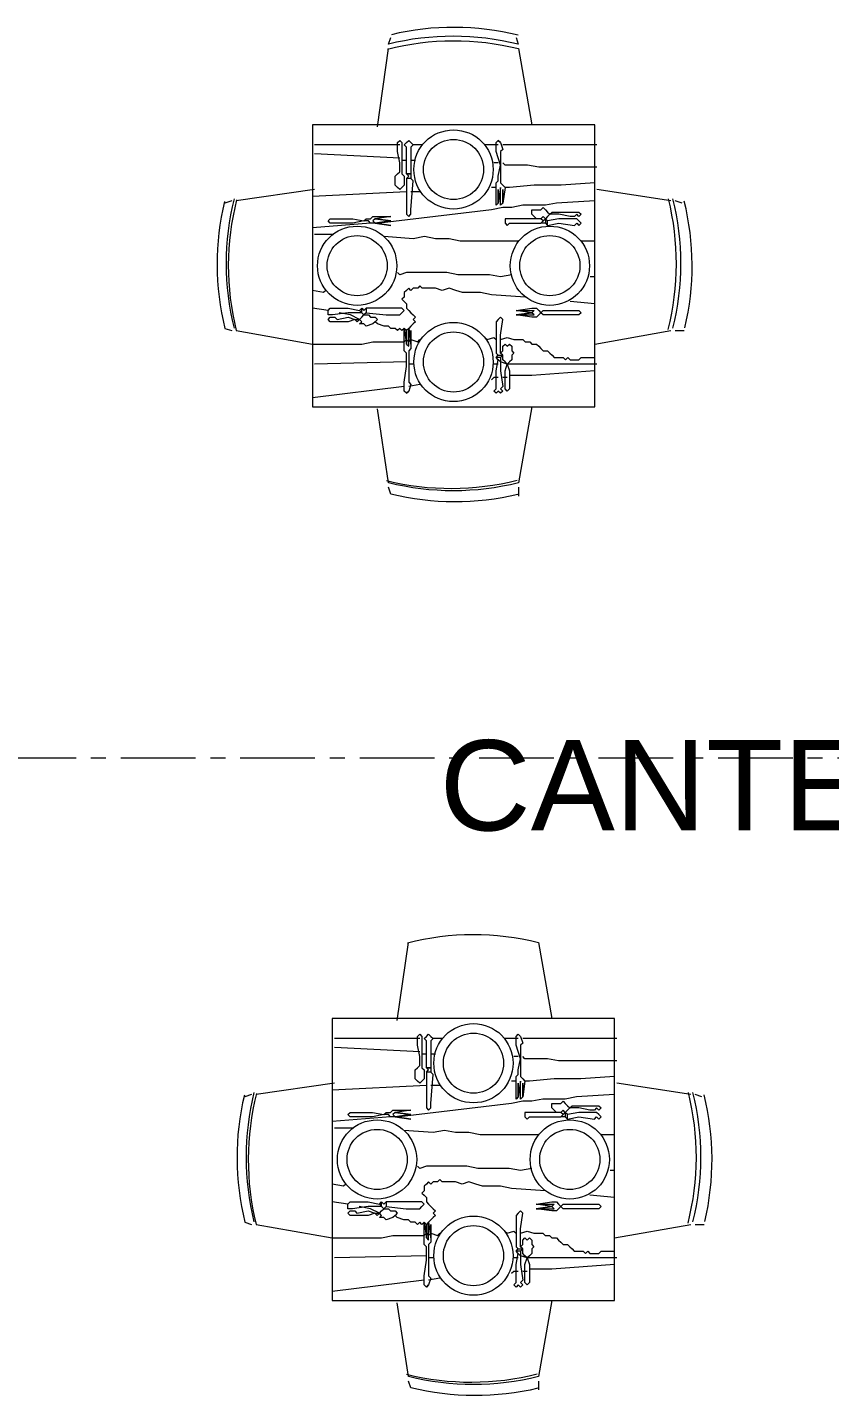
# Model space of a CAD drawing. Header units: millimetres. Extents: x 26027 to 581921, y 7230 to 233891.
# Drawn here: x 467441 to 469147, y 214088 to 217001 of the extents above; entities that cross this region are included whole.
import ezdxf

# ---------------------------------------------------------------- set-up
doc = ezdxf.new("R2010")
doc.units = ezdxf.units.MM
doc.header["$LTSCALE"] = 5
doc.linetypes.add('CENTER', pattern=[50.8, 31.75, -6.35, 6.35, -6.35])
for name, color, linetype in [('axes', 9, 'Continuous'), ('PDF2_Geometry', 7, 'Continuous'), ('PDF_Text', 7, 'Continuous')]:
    doc.layers.add(name, color=color, linetype=linetype)
doc.styles.add('PDF Arial', font='arial.ttf')

msp = doc.modelspace()

# ---------------------------------------------------------------- linework, layer by layer
at = {"layer": 'axes', "linetype": 'CENTER', "lineweight": 0}
msp.add_line((484308.8, 215445.3, 0), (460683, 215445.3, 0), dxfattribs=at)
at = {"layer": 'PDF2_Geometry', "lineweight": 5, "elevation": -2.4}
for points in [[(468480.9, 216979.2), (468485.1, 216964.7, 0.122576), (468209.3, 216964.9), (468214.1, 216979.2)], [(468207.1, 216954.5, -0.124036), (468485.7, 216955.4), (468514.3, 216793.4)], [(467886.3, 216633.6, 0.124036), (467885.4, 216355.1), (468047.3, 216326.5), (468066.4, 216326.5), (468095, 216326.5), (468123.6, 216326.5), (468152.2, 216326.5), (468176, 216331.2), (468204.6, 216331.2), (468223.6, 216331.2), (468242.7, 216331.2), (468247.5, 216336), (468252.2, 216331.2), (468257, 216336), (468271.3, 216331.2), (468276, 216336)], [(467860.4, 216630.2, 0.120122), (467861.5, 216359.8), (467875.8, 216355.1)], [(468514.3, 216193.1), (468485.7, 216031.1, -0.122576), (468209.3, 216031.1), (468185.5, 216188.3)], [(468484.5, 216006.2, -0.120122), (468214.1, 216007.3), (468209.3, 216021.6)], [(468249.5, 215052.1, -0.124036), (468528.1, 215053), (468556.7, 214891)], [(467902.8, 214727.9, 0.120122), (467903.9, 214457.5), (467918.2, 214452.7)], [(467928.7, 214731.3, 0.124036), (467927.8, 214452.7), (468089.7, 214424.1), (468108.8, 214424.1), (468137.4, 214424.1), (468166, 214424.1), (468194.6, 214424.1), (468218.4, 214428.9), (468247, 214428.9), (468266, 214428.9), (468285.1, 214428.9), (468289.9, 214433.7), (468294.6, 214428.9), (468299.4, 214433.7), (468313.7, 214428.9), (468318.4, 214433.7)], [(468556.7, 214290.7), (468528.1, 214128.7, -0.122576), (468251.7, 214128.7), (468227.9, 214286)], [(468526.9, 214103.8, -0.120122), (468256.5, 214104.9), (468251.7, 214119.2)]]:
    msp.add_lwpolyline(points, format="xyb", dxfattribs=at)
for points in [[(468185.5, 216788.6), (468209.3, 216955.4)], [(468233.2, 216750.5), (468052.1, 216750.5)], [(468233.2, 216760), (468233.2, 216760)], [(468233.2, 216760), (468233.2, 216760)], [(468237.9, 216755.3), (468237.9, 216755.3)], [(468247.5, 216679), (468247.5, 216640.9), (468247.5, 216602.8), (468252.2, 216598), (468257, 216602.8), (468257, 216612.3), (468261.7, 216674.3), (468257, 216679), (468247.5, 216679), (468252.2, 216683.8), (468247.5, 216688.6), (468247.5, 216717.2), (468247.5, 216745.7), (468242.7, 216750.5), (468247.5, 216755.3), (468252.2, 216760), (468257, 216755.3), (468261.7, 216750.5), (468257, 216745.7), (468257, 216717.2), (468257, 216688.6), (468257, 216679)], [(468242.7, 216750.5), (468242.7, 216750.5)], [(468247.5, 216755.3), (468247.5, 216755.3)], [(468257, 216755.3), (468257, 216755.3)], [(468257, 216755.3), (468257, 216755.3)], [(468280.8, 216750.5), (468261.7, 216750.5)], [(468442.8, 216750.5), (468414.2, 216750.5)], [(468442.8, 216760), (468442.8, 216760)], [(468447.6, 216755.3), (468442.8, 216760)], [(468447.6, 216755.3), (468447.6, 216755.3)], [(468447.6, 216755.3), (468447.6, 216755.3)], [(468652.4, 216750.5), (468452.3, 216750.5)], [(468233.2, 216721.9), (468052.1, 216731.4)], [(468233.2, 216693.3), (468233.2, 216693.3)], [(468233.2, 216693.3), (468233.2, 216693.3)], [(468247.5, 216717.2), (468237.9, 216717.2)], [(468237.9, 216698.1), (468237.9, 216698.1)], [(468266.5, 216717.2), (468257, 216717.2)], [(468442.8, 216712.4), (468433.3, 216712.4)], [(468652.4, 216702.9), (468528.6, 216702.9), (468504.7, 216707.6), (468476.1, 216707.6), (468457.1, 216707.6), (468452.3, 216712.4)], [(468228.4, 216688.6), (468228.4, 216688.6)], [(468237.9, 216688.6), (468237.9, 216688.6)], [(468237.9, 216688.6), (468237.9, 216688.6)], [(468242.7, 216683.8), (468242.7, 216683.8)], [(468257, 216688.6), (468247.5, 216688.6), (468257, 216688.6)], [(468247.5, 216688.6), (468247.5, 216688.6)], [(468247.5, 216679), (468247.5, 216679)], [(468257, 216688.6), (468257, 216688.6)], [(468257, 216679), (468257, 216679)], [(468438, 216669.5), (468438, 216669.5)], [(468442.8, 216674.3), (468442.8, 216674.3)], [(468447.6, 216679), (468447.6, 216679)], [(468452.3, 216664.7), (468452.3, 216664.7)], [(468647.7, 216669.5), (468576.2, 216664.7), (468519, 216664.7), (468466.6, 216660), (468457.1, 216660)], [(468052.1, 216655.2), (467885.4, 216631.4)], [(468247.5, 216650.5), (468047.3, 216640.9)], [(468228.4, 216660), (468228.4, 216660)], [(468237.9, 216660), (468237.9, 216660)], [(468276, 216650.5), (468257, 216650.5)], [(468438, 216660), (468428.5, 216660)], [(468442.8, 216655.2), (468442.8, 216655.2)], [(468447.6, 216660), (468447.6, 216660)], [(468447.6, 216660), (468447.6, 216660)], [(468452.3, 216655.2), (468452.3, 216655.2)], [(468809.6, 216631.4), (468652.4, 216655.2)], [(467875.8, 216631.4), (467861.5, 216626.6)], [(468647.7, 216631.4), (468566.7, 216626.6), (468542.8, 216621.9), (468514.3, 216621.9), (468495.2, 216621.9), (468471.4, 216617.1), (468452.3, 216617.1), (468428.5, 216612.3), (468190.3, 216583.7)], [(468442.8, 216626.6), (468442.8, 216626.6)], [(468452.3, 216626.6), (468452.3, 216626.6)], [(468514.3, 216612.3), (468514.3, 216612.3)], [(468547.6, 216607.6), (468547.6, 216607.6)], [(468547.6, 216607.6), (468547.6, 216607.6)], [(468614.3, 216607.6), (468614.3, 216607.6)], [(468614.3, 216607.6), (468614.3, 216607.6)], [(468833.5, 216626.6), (468819.2, 216631.4)], [(468171.2, 216583.7), (468047.3, 216574.2)], [(468080.7, 216588.5), (468080.7, 216588.5)], [(468080.7, 216588.5), (468080.7, 216588.5)], [(468080.7, 216588.5), (468080.7, 216588.5)], [(468085.5, 216593.3), (468085.5, 216593.3)], [(468166.5, 216588.5), (468166.5, 216588.5)], [(468171.2, 216593.3), (468171.2, 216593.3)], [(468171.2, 216583.7), (468171.2, 216583.7)], [(468180.8, 216593.3), (468180.8, 216593.3)], [(468180.8, 216583.7), (468180.8, 216583.7)], [(468214.1, 216598), (468214.1, 216598)], [(468214.1, 216588.5), (468214.1, 216588.5)], [(468214.1, 216588.5), (468214.1, 216588.5)], [(468214.1, 216579), (468214.1, 216579)], [(468247.5, 216602.8), (468247.5, 216602.8)], [(468257, 216602.8), (468257, 216602.8)], [(468538.1, 216588.5), (468533.3, 216593.3), (468495.2, 216593.3), (468457.1, 216593.3), (468457.1, 216583.7), (468461.8, 216579), (468466.6, 216583.7), (468533.3, 216583.7)], [(468457.1, 216593.3), (468457.1, 216593.3)], [(468457.1, 216583.7), (468457.1, 216583.7)], [(468514.3, 216602.8), (468514.3, 216602.8)], [(468533.3, 216583.7), (468533.3, 216583.7)], [(468542.8, 216583.7), (468547.6, 216579), (468571.4, 216583.7), (468604.8, 216579), (468609.5, 216583.7), (468614.3, 216579), (468619.1, 216583.7), (468614.3, 216588.5), (468609.5, 216593.3), (468571.4, 216593.3), (468547.6, 216588.5), (468542.8, 216593.3)], [(468542.8, 216593.3), (468542.8, 216593.3)], [(468542.8, 216583.7), (468542.8, 216583.7)], [(468547.6, 216598), (468547.6, 216598)], [(468547.6, 216579), (468547.6, 216588.5)], [(468552.4, 216602.8), (468552.4, 216602.8)], [(468609.5, 216593.3), (468609.5, 216593.3)], [(468609.5, 216593.3), (468609.5, 216593.3)], [(468614.3, 216588.5), (468614.3, 216588.5)], [(468614.3, 216579), (468614.3, 216579)], [(468090.2, 216559.9), (468052.1, 216559.9)], [(468485.7, 216545.6), (468457.1, 216545.6), (468419, 216545.6), (468390.4, 216545.6), (468361.8, 216545.6), (468338, 216550.4), (468309.4, 216550.4), (468285.6, 216555.2), (468261.7, 216550.4), (468199.8, 216555.2)], [(468647.7, 216545.6), (468619.1, 216545.6)], [(468471.4, 216474.2), (468447.6, 216469.4), (468423.7, 216474.2), (468404.7, 216474.2), (468376.1, 216474.2), (468357, 216474.2), (468333.2, 216478.9), (468314.2, 216478.9), (468295.1, 216478.9), (468276, 216478.9), (468266.5, 216478.9), (468247.5, 216478.9), (468233.2, 216474.2), (468228.4, 216478.9)], [(468647.7, 216469.4), (468638.1, 216469.4)], [(468075.9, 216440.8), (468071.2, 216436.1), (468047.3, 216440.8)], [(468500, 216426.5), (468428.5, 216431.3), (468404.7, 216436.1), (468385.6, 216436.1), (468366.6, 216436.1), (468352.3, 216440.8), (468338, 216445.6), (468323.7, 216440.8), (468309.4, 216445.6), (468299.9, 216445.6), (468290.3, 216445.6), (468280.8, 216445.6), (468276, 216450.3), (468271.3, 216445.6), (468261.7, 216445.6), (468257, 216440.8), (468252.2, 216445.6), (468247.5, 216440.8), (468242.7, 216436.1), (468242.7, 216426.5), (468237.9, 216421.8), (468242.7, 216417), (468247.5, 216412.2), (468247.5, 216402.7), (468252.2, 216397.9), (468257, 216393.2), (468261.7, 216388.4), (468266.5, 216383.6), (468261.7, 216378.9), (468266.5, 216374.1), (468261.7, 216369.4), (468257, 216364.6), (468252.2, 216359.8), (468247.5, 216355.1), (468242.7, 216359.8), (468237.9, 216355.1), (468233.2, 216359.8), (468228.4, 216355.1), (468223.6, 216359.8), (468214.1, 216359.8), (468209.3, 216364.6), (468199.8, 216364.6), (468185.5, 216369.4), (468180.8, 216374.1)], [(468080.7, 216397.9), (468047.3, 216402.7)], [(468085.5, 216402.7), (468085.5, 216402.7)], [(468085.5, 216402.7), (468085.5, 216402.7)], [(468147.4, 216397.9), (468152.2, 216393.2), (468152.2, 216402.7)], [(468161.7, 216393.2), (468204.6, 216388.4), (468233.2, 216388.4), (468237.9, 216393.2), (468242.7, 216397.9), (468237.9, 216402.7), (468228.4, 216402.7), (468161.7, 216402.7)], [(468161.7, 216402.7), (468161.7, 216402.7)], [(468647.7, 216412.2), (468595.3, 216417)], [(468080.7, 216388.4), (468080.7, 216388.4)], [(468080.7, 216388.4), (468080.7, 216388.4)], [(468080.7, 216378.9), (468080.7, 216378.9)], [(468080.7, 216378.9), (468080.7, 216378.9)], [(468085.5, 216374.1), (468085.5, 216374.1)], [(468090.2, 216388.4), (468090.2, 216388.4)], [(468147.4, 216378.9), (468128.3, 216388.4), (468104.5, 216393.2)], [(468147.4, 216378.9), (468147.4, 216378.9)], [(468147.4, 216378.9), (468147.4, 216378.9)], [(468152.2, 216393.2), (468152.2, 216393.2)], [(468152.2, 216383.6), (468152.2, 216383.6)], [(468161.7, 216393.2), (468161.7, 216393.2)], [(468180.8, 216383.6), (468180.8, 216383.6)], [(468237.9, 216393.2), (468237.9, 216393.2)], [(468452.3, 216302.7), (468447.6, 216307.4), (468452.3, 216312.2), (468452.3, 216321.7), (468457.1, 216326.5), (468461.8, 216321.7), (468466.6, 216326.5), (468471.4, 216321.7), (468471.4, 216312.2), (468476.1, 216307.4), (468471.4, 216302.7), (468471.4, 216293.1), (468466.6, 216288.4), (468461.8, 216283.6), (468466.6, 216269.3), (468466.6, 216240.7), (468466.6, 216231.2), (468461.8, 216226.4), (468457.1, 216231.2), (468457.1, 216240.7), (468457.1, 216269.3), (468461.8, 216283.6), (468457.1, 216288.4), (468452.3, 216293.1), (468452.3, 216302.7), (468447.6, 216307.4), (468447.6, 216345.5), (468452.3, 216378.9), (468447.6, 216383.6), (468442.8, 216378.9), (468438, 216374.1), (468438, 216307.4), (468442.8, 216302.7), (468452.3, 216302.7), (468447.6, 216297.9), (468447.6, 216288.4), (468447.6, 216269.3), (468452.3, 216236), (468447.6, 216231.2), (468452.3, 216226.4), (468447.6, 216221.7), (468442.8, 216226.4), (468438, 216221.7), (468433.3, 216226.4), (468438, 216231.2), (468438, 216269.3), (468442.8, 216293.1), (468438, 216297.9)], [(468442.8, 216378.9), (468442.8, 216378.9)], [(468447.6, 216383.6), (468447.6, 216383.6)], [(468480.9, 216397.9), (468480.9, 216397.9)], [(468480.9, 216397.9), (468480.9, 216397.9)], [(468480.9, 216388.4), (468480.9, 216388.4)], [(468480.9, 216388.4), (468480.9, 216388.4)], [(468514.3, 216393.2), (468514.3, 216393.2)], [(468514.3, 216393.2), (468514.3, 216393.2)], [(468528.6, 216397.9), (468528.6, 216397.9)], [(468528.6, 216388.4), (468528.6, 216388.4)], [(468614.3, 216397.9), (468614.3, 216397.9)], [(468614.3, 216388.4), (468614.3, 216388.4)], [(468619.1, 216393.2), (468619.1, 216393.2)], [(468619.1, 216393.2), (468619.1, 216393.2)], [(468156.9, 216369.4), (468156.9, 216369.4)], [(468176, 216369.4), (468176, 216369.4)], [(468247.5, 216221.7), (468242.7, 216226.4), (468242.7, 216236), (468242.7, 216245.5), (468247.5, 216278.8), (468247.5, 216297.9), (468247.5, 216307.4), (468242.7, 216312.2), (468242.7, 216321.7), (468242.7, 216359.8), (468247.5, 216326.5), (468247.5, 216355.1), (468247.5, 216326.5), (468252.2, 216321.7), (468252.2, 216359.8), (468257, 216326.5), (468257, 216355.1), (468257, 216326.5), (468257, 216316.9), (468252.2, 216312.2), (468252.2, 216302.7), (468252.2, 216274.1), (468252.2, 216245.5), (468257, 216240.7), (468252.2, 216226.4), (468247.5, 216221.7), (468252.2, 216226.4)], [(468242.7, 216359.8), (468242.7, 216359.8)], [(468247.5, 216355.1), (468247.5, 216355.1)], [(468252.2, 216359.8), (468252.2, 216359.8)], [(468257, 216355.1), (468257, 216355.1)], [(468414.2, 216340.8), (468419, 216336), (468433.3, 216340.8), (468438, 216336)], [(468447.6, 216336), (468461.8, 216340.8), (468476.1, 216336), (468485.7, 216336), (468495.2, 216336), (468500, 216331.2), (468509.5, 216331.2), (468514.3, 216326.5), (468523.8, 216326.5), (468528.6, 216321.7), (468533.3, 216316.9), (468538.1, 216312.2), (468547.6, 216312.2), (468552.4, 216307.4), (468557.1, 216302.7), (468561.9, 216297.9), (468571.4, 216297.9), (468581, 216297.9), (468585.7, 216293.1), (468590.5, 216297.9), (468595.3, 216293.1), (468604.8, 216293.1), (468614.3, 216293.1), (468619.1, 216297.9), (468647.7, 216297.9)], [(468647.7, 216326.5), (468809.6, 216355.1)], [(468819.2, 216355.1), (468838.2, 216355.1)], [(468242.7, 216312.2), (468242.7, 216312.2)], [(468247.5, 216326.5), (468247.5, 216326.5)], [(468252.2, 216321.7), (468252.2, 216321.7)], [(468257, 216326.5), (468257, 216326.5)], [(468257, 216316.9), (468257, 216316.9)], [(468247.5, 216288.4), (468052.1, 216283.6)], [(468247.5, 216307.4), (468247.5, 216307.4)], [(468252.2, 216302.7), (468252.2, 216302.7)], [(468261.7, 216283.6), (468252.2, 216283.6)], [(468442.8, 216283.6), (468433.3, 216283.6)], [(468447.6, 216297.9), (468438, 216297.9), (468442.8, 216302.7)], [(468438, 216297.9), (468438, 216297.9)], [(468652.4, 216283.6), (468461.8, 216283.6), (468447.6, 216288.4), (468442.8, 216293.1)], [(468447.6, 216297.9), (468447.6, 216297.9)], [(468452.3, 216293.1), (468452.3, 216293.1)], [(468457.1, 216288.4), (468457.1, 216288.4)], [(468457.1, 216288.4), (468457.1, 216288.4)], [(468466.6, 216288.4), (468466.6, 216288.4)], [(468466.6, 216288.4), (468466.6, 216288.4)], [(468471.4, 216293.1), (468471.4, 216293.1)], [(468442.8, 216255), (468433.3, 216255), (468428.5, 216250.2)], [(468461.8, 216255), (468452.3, 216255)], [(468647.7, 216269.3), (468514.3, 216259.8), (468485.7, 216259.8), (468466.6, 216259.8)], [(468242.7, 216236), (468047.3, 216212.1)], [(468276, 216240.7), (468252.2, 216236)], [(468252.2, 216226.4), (468252.2, 216226.4)], [(468252.2, 216226.4), (468252.2, 216226.4)], [(468438, 216231.2), (468438, 216231.2)], [(468452.3, 216226.4), (468452.3, 216226.4)], [(468461.8, 216226.4), (468461.8, 216226.4)], [(468461.8, 216226.4), (468461.8, 216226.4)], [(468461.8, 216226.4), (468461.8, 216226.4)], [(468461.8, 216226.4), (468461.8, 216226.4)], [(468461.8, 216226.4), (468461.8, 216226.4)], [(468247.5, 216221.7), (468247.5, 216221.7)], [(468485.7, 216021.6), (468485.7, 216002.5)], [(468227.9, 214886.3), (468251.7, 215053)], [(468275.6, 214857.7), (468275.6, 214857.7)], [(468275.6, 214857.7), (468275.6, 214857.7)], [(468289.9, 214776.7), (468289.9, 214738.6), (468289.9, 214700.5), (468294.6, 214695.7), (468299.4, 214700.5), (468299.4, 214710), (468304.1, 214771.9), (468299.4, 214776.7), (468289.9, 214776.7), (468294.6, 214781.5), (468289.9, 214786.2), (468289.9, 214814.8), (468289.9, 214843.4), (468285.1, 214848.2), (468289.9, 214852.9), (468294.6, 214857.7), (468299.4, 214852.9), (468304.1, 214848.2), (468299.4, 214843.4), (468299.4, 214814.8), (468299.4, 214786.2), (468299.4, 214776.7)], [(468485.2, 214857.7), (468485.2, 214857.7)], [(468490, 214852.9), (468485.2, 214857.7)], [(468275.6, 214848.2), (468094.5, 214848.2)], [(468275.6, 214819.6), (468094.5, 214829.1)], [(468280.3, 214852.9), (468280.3, 214852.9)], [(468285.1, 214848.2), (468285.1, 214848.2)], [(468289.9, 214852.9), (468289.9, 214852.9)], [(468299.4, 214852.9), (468299.4, 214852.9)], [(468299.4, 214852.9), (468299.4, 214852.9)], [(468323.2, 214848.2), (468304.1, 214848.2)], [(468485.2, 214848.2), (468456.6, 214848.2)], [(468490, 214852.9), (468490, 214852.9)], [(468490, 214852.9), (468490, 214852.9)], [(468694.8, 214848.2), (468494.7, 214848.2)], [(468289.9, 214814.8), (468280.3, 214814.8)], [(468308.9, 214814.8), (468299.4, 214814.8)], [(468485.2, 214810), (468475.7, 214810)], [(468694.8, 214800.5), (468570.9, 214800.5), (468547.1, 214805.3), (468518.5, 214805.3), (468499.5, 214805.3), (468494.7, 214810)], [(468270.8, 214786.2), (468270.8, 214786.2)], [(468275.6, 214791), (468275.6, 214791)], [(468275.6, 214791), (468275.6, 214791)], [(468280.3, 214795.7), (468280.3, 214795.7)], [(468280.3, 214786.2), (468280.3, 214786.2)], [(468280.3, 214786.2), (468280.3, 214786.2)], [(468285.1, 214781.5), (468285.1, 214781.5)], [(468299.4, 214786.2), (468289.9, 214786.2), (468299.4, 214786.2)], [(468289.9, 214786.2), (468289.9, 214786.2)], [(468289.9, 214776.7), (468289.9, 214776.7)], [(468299.4, 214786.2), (468299.4, 214786.2)], [(468299.4, 214776.7), (468299.4, 214776.7)], [(468485.2, 214771.9), (468485.2, 214771.9)], [(468490, 214776.7), (468490, 214776.7)], [(468094.5, 214752.9), (467927.8, 214729)], [(468289.9, 214748.1), (468089.7, 214738.6)], [(468270.8, 214757.6), (468270.8, 214757.6)], [(468280.3, 214757.6), (468280.3, 214757.6)], [(468318.4, 214748.1), (468299.4, 214748.1)], [(468480.4, 214757.6), (468470.9, 214757.6)], [(468480.4, 214767.2), (468480.4, 214767.2)], [(468485.2, 214752.9), (468485.2, 214752.9)], [(468490, 214757.6), (468490, 214757.6)], [(468490, 214757.6), (468490, 214757.6)], [(468494.7, 214762.4), (468494.7, 214762.4)], [(468494.7, 214752.9), (468494.7, 214752.9)], [(468690.1, 214767.2), (468618.6, 214762.4), (468561.4, 214762.4), (468509, 214757.6), (468499.5, 214757.6)], [(468852, 214729), (468694.8, 214752.9)], [(467918.2, 214729), (467903.9, 214724.3)], [(468690.1, 214729), (468609.1, 214724.3), (468585.2, 214719.5), (468556.7, 214719.5), (468537.6, 214719.5), (468513.8, 214714.8), (468494.7, 214714.8), (468470.9, 214710), (468232.7, 214681.4)], [(468485.2, 214724.3), (468485.2, 214724.3)], [(468494.7, 214724.3), (468494.7, 214724.3)], [(468556.7, 214710), (468556.7, 214710)], [(468875.9, 214724.3), (468861.6, 214729)], [(468213.6, 214681.4), (468089.7, 214671.9)], [(468123.1, 214686.2), (468123.1, 214686.2)], [(468123.1, 214686.2), (468123.1, 214686.2)], [(468123.1, 214686.2), (468123.1, 214686.2)], [(468127.9, 214690.9), (468127.9, 214690.9)], [(468208.9, 214686.2), (468208.9, 214686.2)], [(468213.6, 214690.9), (468213.6, 214690.9)], [(468213.6, 214681.4), (468213.6, 214681.4)], [(468223.1, 214690.9), (468223.1, 214690.9)], [(468223.1, 214681.4), (468223.1, 214681.4)], [(468256.5, 214695.7), (468256.5, 214695.7)], [(468256.5, 214686.2), (468256.5, 214686.2)], [(468256.5, 214686.2), (468256.5, 214686.2)], [(468289.9, 214700.5), (468289.9, 214700.5)], [(468299.4, 214700.5), (468299.4, 214700.5)], [(468580.5, 214686.2), (468575.7, 214690.9), (468537.6, 214690.9), (468499.5, 214690.9), (468499.5, 214681.4), (468504.2, 214676.6), (468509, 214681.4), (468575.7, 214681.4)], [(468499.5, 214690.9), (468499.5, 214690.9)], [(468499.5, 214681.4), (468499.5, 214681.4)], [(468556.7, 214700.5), (468556.7, 214700.5)], [(468575.7, 214681.4), (468575.7, 214681.4)], [(468585.2, 214681.4), (468590, 214676.6), (468613.8, 214681.4), (468647.2, 214676.6), (468651.9, 214681.4), (468656.7, 214676.6), (468661.5, 214681.4), (468656.7, 214686.2), (468651.9, 214690.9), (468613.8, 214690.9), (468590, 214686.2), (468585.2, 214690.9)], [(468585.2, 214690.9), (468585.2, 214690.9)], [(468585.2, 214681.4), (468585.2, 214681.4)], [(468590, 214705.2), (468590, 214705.2)], [(468590, 214705.2), (468590, 214705.2)], [(468590, 214695.7), (468590, 214695.7)], [(468590, 214676.6), (468590, 214686.2)], [(468594.8, 214700.5), (468594.8, 214700.5)], [(468651.9, 214690.9), (468651.9, 214690.9)], [(468651.9, 214690.9), (468651.9, 214690.9)], [(468656.7, 214705.2), (468656.7, 214705.2)], [(468656.7, 214705.2), (468656.7, 214705.2)], [(468656.7, 214686.2), (468656.7, 214686.2)], [(468132.6, 214657.6), (468094.5, 214657.6)], [(468528.1, 214643.3), (468499.5, 214643.3), (468461.4, 214643.3), (468432.8, 214643.3), (468404.2, 214643.3), (468380.4, 214648.1), (468351.8, 214648.1), (468328, 214652.8), (468304.1, 214648.1), (468242.2, 214652.8)], [(468256.5, 214676.6), (468256.5, 214676.6)], [(468656.7, 214676.6), (468656.7, 214676.6)], [(468690.1, 214643.3), (468661.5, 214643.3)], [(468513.8, 214571.8), (468490, 214567.1), (468466.1, 214571.8), (468447.1, 214571.8), (468418.5, 214571.8), (468399.4, 214571.8), (468375.6, 214576.6), (468356.6, 214576.6), (468337.5, 214576.6), (468318.4, 214576.6), (468308.9, 214576.6), (468289.9, 214576.6), (468275.6, 214571.8), (468270.8, 214576.6)], [(468690.1, 214567.1), (468680.5, 214567.1)], [(468118.3, 214538.5), (468113.6, 214533.7), (468089.7, 214538.5)], [(468542.4, 214524.2), (468470.9, 214528.9), (468447.1, 214533.7), (468428, 214533.7), (468409, 214533.7), (468394.7, 214538.5), (468380.4, 214543.2), (468366.1, 214538.5), (468351.8, 214543.2), (468342.3, 214543.2), (468332.7, 214543.2), (468323.2, 214543.2), (468318.4, 214548), (468313.7, 214543.2), (468304.1, 214543.2), (468299.4, 214538.5), (468294.6, 214543.2), (468289.9, 214538.5), (468285.1, 214533.7), (468285.1, 214524.2), (468280.3, 214519.4), (468285.1, 214514.7), (468289.9, 214509.9), (468289.9, 214500.4), (468294.6, 214495.6), (468299.4, 214490.8), (468304.1, 214486.1), (468308.9, 214481.3), (468304.1, 214476.5), (468308.9, 214471.8), (468304.1, 214467), (468299.4, 214462.2), (468294.6, 214457.5), (468289.9, 214452.7), (468285.1, 214457.5), (468280.3, 214452.7), (468275.6, 214457.5), (468270.8, 214452.7), (468266, 214457.5), (468256.5, 214457.5), (468251.7, 214462.2), (468242.2, 214462.2), (468227.9, 214467), (468223.1, 214471.8)], [(468690.1, 214509.9), (468637.6, 214514.7)], [(468123.1, 214495.6), (468089.7, 214500.4)], [(468123.1, 214486.1), (468123.1, 214486.1)], [(468123.1, 214486.1), (468123.1, 214486.1)], [(468127.9, 214500.4), (468127.9, 214500.4)], [(468127.9, 214500.4), (468127.9, 214500.4)], [(468132.6, 214486.1), (468132.6, 214486.1)], [(468189.8, 214476.5), (468170.7, 214486.1), (468146.9, 214490.8)], [(468189.8, 214495.6), (468194.6, 214490.8), (468194.6, 214500.4)], [(468194.6, 214490.8), (468194.6, 214490.8)], [(468194.6, 214481.3), (468194.6, 214481.3)], [(468204.1, 214490.8), (468247, 214486.1), (468275.6, 214486.1), (468280.3, 214490.8), (468285.1, 214495.6), (468280.3, 214500.4), (468270.8, 214500.4), (468204.1, 214500.4)], [(468204.1, 214500.4), (468204.1, 214500.4)], [(468204.1, 214490.8), (468204.1, 214490.8)], [(468223.1, 214481.3), (468223.1, 214481.3)], [(468280.3, 214490.8), (468280.3, 214490.8)], [(468494.7, 214400.3), (468490, 214405.1), (468494.7, 214409.8), (468494.7, 214419.4), (468499.5, 214424.1), (468504.2, 214419.4), (468509, 214424.1), (468513.8, 214419.4), (468513.8, 214409.8), (468518.5, 214405.1), (468513.8, 214400.3), (468513.8, 214390.8), (468509, 214386), (468504.2, 214381.2), (468509, 214367), (468509, 214338.4), (468509, 214328.8), (468504.2, 214324.1), (468499.5, 214328.8), (468499.5, 214338.4), (468499.5, 214367), (468504.2, 214381.2), (468499.5, 214386), (468494.7, 214390.8), (468494.7, 214400.3), (468490, 214405.1), (468490, 214443.2), (468494.7, 214476.5), (468490, 214481.3), (468485.2, 214476.5), (468480.4, 214471.8), (468480.4, 214405.1), (468485.2, 214400.3), (468494.7, 214400.3), (468490, 214395.5), (468490, 214386), (468490, 214367), (468494.7, 214333.6), (468490, 214328.8), (468494.7, 214324.1), (468490, 214319.3), (468485.2, 214324.1), (468480.4, 214319.3), (468475.7, 214324.1), (468480.4, 214328.8), (468480.4, 214367), (468485.2, 214390.8), (468480.4, 214395.5)], [(468490, 214481.3), (468490, 214481.3)], [(468523.3, 214495.6), (468523.3, 214495.6)], [(468523.3, 214495.6), (468523.3, 214495.6)], [(468523.3, 214486.1), (468523.3, 214486.1)], [(468523.3, 214486.1), (468523.3, 214486.1)], [(468556.7, 214490.8), (468556.7, 214490.8)], [(468556.7, 214490.8), (468556.7, 214490.8)], [(468570.9, 214495.6), (468570.9, 214495.6)], [(468570.9, 214486.1), (468570.9, 214486.1)], [(468656.7, 214495.6), (468656.7, 214495.6)], [(468656.7, 214486.1), (468656.7, 214486.1)], [(468661.5, 214490.8), (468661.5, 214490.8)], [(468661.5, 214490.8), (468661.5, 214490.8)], [(468123.1, 214476.5), (468123.1, 214476.5)], [(468123.1, 214476.5), (468123.1, 214476.5)], [(468127.9, 214471.8), (468127.9, 214471.8)], [(468189.8, 214476.5), (468189.8, 214476.5)], [(468189.8, 214476.5), (468189.8, 214476.5)], [(468199.3, 214467), (468199.3, 214467)], [(468218.4, 214467), (468218.4, 214467)], [(468289.9, 214319.3), (468285.1, 214324.1), (468285.1, 214333.6), (468285.1, 214343.1), (468289.9, 214376.5), (468289.9, 214395.5), (468289.9, 214405.1), (468285.1, 214409.8), (468285.1, 214419.4), (468285.1, 214457.5), (468289.9, 214424.1), (468289.9, 214452.7), (468289.9, 214424.1), (468294.6, 214419.4), (468294.6, 214457.5), (468299.4, 214424.1), (468299.4, 214452.7), (468299.4, 214424.1), (468299.4, 214414.6), (468294.6, 214409.8), (468294.6, 214400.3), (468294.6, 214371.7), (468294.6, 214343.1), (468299.4, 214338.4), (468294.6, 214324.1), (468289.9, 214319.3), (468294.6, 214324.1)], [(468285.1, 214457.5), (468285.1, 214457.5)], [(468289.9, 214452.7), (468289.9, 214452.7)], [(468294.6, 214457.5), (468294.6, 214457.5)], [(468299.4, 214452.7), (468299.4, 214452.7)], [(468485.2, 214476.5), (468485.2, 214476.5)], [(468690.1, 214424.1), (468852, 214452.7)], [(468861.6, 214452.7), (468880.6, 214452.7)], [(468289.9, 214424.1), (468289.9, 214424.1)], [(468294.6, 214419.4), (468294.6, 214419.4)], [(468299.4, 214424.1), (468299.4, 214424.1)], [(468456.6, 214438.4), (468461.4, 214433.7), (468475.7, 214438.4), (468480.4, 214433.7)], [(468490, 214433.7), (468504.2, 214438.4), (468518.5, 214433.7), (468528.1, 214433.7), (468537.6, 214433.7), (468542.4, 214428.9), (468551.9, 214428.9), (468556.7, 214424.1), (468566.2, 214424.1), (468570.9, 214419.4), (468575.7, 214414.6), (468580.5, 214409.8), (468590, 214409.8), (468594.8, 214405.1), (468599.5, 214400.3), (468604.3, 214395.5), (468613.8, 214395.5), (468623.4, 214395.5), (468628.1, 214390.8), (468632.9, 214395.5), (468637.6, 214390.8), (468647.2, 214390.8), (468656.7, 214390.8), (468661.5, 214395.5), (468690.1, 214395.5)], [(468285.1, 214409.8), (468285.1, 214409.8)], [(468289.9, 214405.1), (468289.9, 214405.1)], [(468294.6, 214400.3), (468294.6, 214400.3)], [(468299.4, 214414.6), (468299.4, 214414.6)], [(468490, 214395.5), (468480.4, 214395.5), (468485.2, 214400.3)], [(468480.4, 214395.5), (468480.4, 214395.5)], [(468694.8, 214381.2), (468504.2, 214381.2), (468490, 214386), (468485.2, 214390.8)], [(468490, 214395.5), (468490, 214395.5)], [(468494.7, 214390.8), (468494.7, 214390.8)], [(468513.8, 214390.8), (468513.8, 214390.8)], [(468289.9, 214386), (468094.5, 214381.2)], [(468304.1, 214381.2), (468294.6, 214381.2)], [(468485.2, 214381.2), (468475.7, 214381.2)], [(468499.5, 214386), (468499.5, 214386)], [(468499.5, 214386), (468499.5, 214386)], [(468509, 214386), (468509, 214386)], [(468509, 214386), (468509, 214386)], [(468690.1, 214367), (468556.7, 214357.4), (468528.1, 214357.4), (468509, 214357.4)], [(468285.1, 214333.6), (468089.7, 214309.8)], [(468318.4, 214338.4), (468294.6, 214333.6)], [(468485.2, 214352.7), (468475.7, 214352.7), (468470.9, 214347.9)], [(468504.2, 214352.7), (468494.7, 214352.7)], [(468289.9, 214319.3), (468289.9, 214319.3)], [(468294.6, 214324.1), (468294.6, 214324.1)], [(468294.6, 214324.1), (468294.6, 214324.1)], [(468480.4, 214328.8), (468480.4, 214328.8)], [(468494.7, 214324.1), (468494.7, 214324.1)], [(468504.2, 214324.1), (468504.2, 214324.1)], [(468504.2, 214324.1), (468504.2, 214324.1)], [(468504.2, 214324.1), (468504.2, 214324.1)], [(468504.2, 214324.1), (468504.2, 214324.1)], [(468504.2, 214324.1), (468504.2, 214324.1)], [(468528.1, 214119.2), (468528.1, 214100.2)]]:
    msp.add_lwpolyline(points, dxfattribs=at)
for points in [[(468047.3, 216793.4), (468047.3, 216193.1), (468647.7, 216193.1), (468647.7, 216793.4)], [(468223.6, 216683.8), (468228.4, 216688.6), (468233.2, 216693.3), (468233.2, 216702.9), (468233.2, 216712.4), (468228.4, 216736.2), (468228.4, 216745.7), (468228.4, 216755.3), (468233.2, 216760), (468237.9, 216755.3), (468237.9, 216745.7), (468237.9, 216736.2), (468237.9, 216717.2), (468237.9, 216698.1), (468237.9, 216688.6), (468242.7, 216683.8), (468242.7, 216674.3), (468242.7, 216664.7), (468237.9, 216660), (468233.2, 216655.2), (468228.4, 216660), (468223.6, 216664.7), (468223.6, 216674.3)], [(468442.8, 216655.2), (468442.8, 216626.6), (468438, 216621.9), (468438, 216660), (468438, 216669.5), (468442.8, 216674.3), (468442.8, 216683.8), (468447.6, 216707.6), (468438, 216736.2), (468438, 216745.7), (468438, 216755.3), (468442.8, 216760), (468447.6, 216755.3), (468452.3, 216741), (468447.6, 216736.2), (468447.6, 216707.6), (468447.6, 216679), (468447.6, 216669.5), (468452.3, 216664.7), (468457.1, 216660), (468452.3, 216626.6), (468452.3, 216655.2), (468452.3, 216626.6), (468447.6, 216621.9), (468447.6, 216660), (468442.8, 216626.6)], [(468538.1, 216617.1), (468542.8, 216612.3), (468547.6, 216607.6), (468552.4, 216602.8), (468557.1, 216607.6), (468576.2, 216607.6), (468595.3, 216607.6), (468604.8, 216607.6), (468614.3, 216607.6), (468619.1, 216602.8), (468614.3, 216598), (468609.5, 216602.8), (468604.8, 216598), (468595.3, 216598), (468571.4, 216602.8), (468561.9, 216602.8), (468552.4, 216602.8), (468547.6, 216598), (468542.8, 216593.3), (468538.1, 216598), (468533.3, 216593.3), (468523.8, 216593.3), (468519, 216598), (468514.3, 216602.8), (468514.3, 216612.3), (468523.8, 216612.3), (468533.3, 216612.3)], [(468080.7, 216588.5), (468085.5, 216593.3), (468095, 216593.3), (468104.5, 216593.3), (468133.1, 216593.3), (468156.9, 216588.5), (468133.1, 216583.7), (468104.5, 216583.7), (468095, 216583.7), (468085.5, 216583.7)], [(468171.2, 216583.7), (468166.5, 216588.5), (468156.9, 216588.5), (468161.7, 216593.3), (468171.2, 216593.3), (468176, 216598), (468185.5, 216598), (468214.1, 216598), (468180.8, 216593.3), (468214.1, 216588.5), (468180.8, 216583.7), (468214.1, 216579), (468180.8, 216583.7)], [(468180.8, 216583.7), (468214.1, 216588.5), (468180.8, 216593.3), (468176, 216588.5)], [(468542.8, 216583.7), (468533.3, 216583.7), (468538.1, 216588.5), (468542.8, 216593.3)], [(468156.9, 216397.9), (468161.7, 216402.7), (468161.7, 216393.2), (468156.9, 216388.4), (468152.2, 216393.2), (468123.6, 216393.2), (468090.2, 216388.4), (468080.7, 216388.4), (468080.7, 216397.9), (468085.5, 216402.7), (468095, 216402.7), (468123.6, 216402.7), (468147.4, 216397.9), (468152.2, 216402.7)], [(468528.6, 216397.9), (468533.3, 216393.2), (468528.6, 216388.4), (468523.8, 216383.6), (468514.3, 216383.6), (468480.9, 216388.4), (468514.3, 216393.2), (468480.9, 216397.9), (468514.3, 216402.7), (468523.8, 216402.7)], [(468161.7, 216364.6), (468156.9, 216369.4), (468147.4, 216369.4), (468152.2, 216374.1), (468147.4, 216378.9), (468142.6, 216374.1), (468137.9, 216378.9), (468123.6, 216374.1), (468104.5, 216374.1), (468095, 216374.1), (468085.5, 216374.1), (468080.7, 216378.9), (468085.5, 216383.6), (468095, 216383.6), (468099.8, 216378.9), (468123.6, 216383.6), (468137.9, 216378.9), (468147.4, 216378.9), (468152.2, 216383.6), (468156.9, 216388.4), (468166.5, 216388.4), (468171.2, 216383.6), (468180.8, 216383.6), (468185.5, 216378.9), (468180.8, 216374.1), (468176, 216369.4)], [(468519, 216397.9), (468514.3, 216393.2), (468480.9, 216397.9)], [(468480.9, 216388.4), (468519, 216388.4), (468514.3, 216393.2)], [(468614.3, 216397.9), (468619.1, 216393.2), (468614.3, 216388.4), (468604.8, 216388.4), (468595.3, 216388.4), (468566.7, 216388.4), (468538.1, 216388.4), (468533.3, 216393.2), (468538.1, 216397.9), (468566.7, 216397.9), (468595.3, 216397.9), (468604.8, 216397.9)], [(468089.7, 214891), (468089.7, 214290.7), (468690.1, 214290.7), (468690.1, 214891)], [(468266, 214781.5), (468270.8, 214786.2), (468275.6, 214791), (468275.6, 214800.5), (468275.6, 214810), (468270.8, 214833.9), (468270.8, 214843.4), (468270.8, 214852.9), (468275.6, 214857.7), (468280.3, 214852.9), (468280.3, 214843.4), (468280.3, 214833.9), (468280.3, 214814.8), (468280.3, 214795.7), (468280.3, 214786.2), (468285.1, 214781.5), (468285.1, 214771.9), (468285.1, 214762.4), (468280.3, 214757.6), (468275.6, 214752.9), (468270.8, 214757.6), (468266, 214762.4), (468266, 214771.9)], [(468485.2, 214752.9), (468485.2, 214724.3), (468480.4, 214719.5), (468480.4, 214757.6), (468480.4, 214767.2), (468485.2, 214771.9), (468485.2, 214781.5), (468490, 214805.3), (468480.4, 214833.9), (468480.4, 214843.4), (468480.4, 214852.9), (468485.2, 214857.7), (468490, 214852.9), (468494.7, 214838.6), (468490, 214833.9), (468490, 214805.3), (468490, 214776.7), (468490, 214767.2), (468494.7, 214762.4), (468499.5, 214757.6), (468494.7, 214724.3), (468494.7, 214752.9), (468494.7, 214724.3), (468490, 214719.5), (468490, 214757.6), (468485.2, 214724.3)], [(468580.5, 214714.8), (468585.2, 214710), (468590, 214705.2), (468594.8, 214700.5), (468599.5, 214705.2), (468618.6, 214705.2), (468637.6, 214705.2), (468647.2, 214705.2), (468656.7, 214705.2), (468661.5, 214700.5), (468656.7, 214695.7), (468651.9, 214700.5), (468647.2, 214695.7), (468637.6, 214695.7), (468613.8, 214700.5), (468604.3, 214700.5), (468594.8, 214700.5), (468590, 214695.7), (468585.2, 214690.9), (468580.5, 214695.7), (468575.7, 214690.9), (468566.2, 214690.9), (468561.4, 214695.7), (468556.7, 214700.5), (468556.7, 214710), (468566.2, 214710), (468575.7, 214710)], [(468123.1, 214686.2), (468127.9, 214690.9), (468137.4, 214690.9), (468146.9, 214690.9), (468175.5, 214690.9), (468199.3, 214686.2), (468175.5, 214681.4), (468146.9, 214681.4), (468137.4, 214681.4), (468127.9, 214681.4)], [(468213.6, 214681.4), (468208.9, 214686.2), (468199.3, 214686.2), (468204.1, 214690.9), (468213.6, 214690.9), (468218.4, 214695.7), (468227.9, 214695.7), (468256.5, 214695.7), (468223.1, 214690.9), (468256.5, 214686.2), (468223.1, 214681.4), (468256.5, 214676.6), (468223.1, 214681.4)], [(468223.1, 214681.4), (468256.5, 214686.2), (468223.1, 214690.9), (468218.4, 214686.2)], [(468585.2, 214681.4), (468575.7, 214681.4), (468580.5, 214686.2), (468585.2, 214690.9)], [(468199.3, 214495.6), (468204.1, 214500.4), (468204.1, 214490.8), (468199.3, 214486.1), (468194.6, 214490.8), (468166, 214490.8), (468132.6, 214486.1), (468123.1, 214486.1), (468123.1, 214495.6), (468127.9, 214500.4), (468137.4, 214500.4), (468166, 214500.4), (468189.8, 214495.6), (468194.6, 214500.4)], [(468204.1, 214462.2), (468199.3, 214467), (468189.8, 214467), (468194.6, 214471.8), (468189.8, 214476.5), (468185, 214471.8), (468180.3, 214476.5), (468166, 214471.8), (468146.9, 214471.8), (468137.4, 214471.8), (468127.9, 214471.8), (468123.1, 214476.5), (468127.9, 214481.3), (468137.4, 214481.3), (468142.2, 214476.5), (468166, 214481.3), (468180.3, 214476.5), (468189.8, 214476.5), (468194.6, 214481.3), (468199.3, 214486.1), (468208.9, 214486.1), (468213.6, 214481.3), (468223.1, 214481.3), (468227.9, 214476.5), (468223.1, 214471.8), (468218.4, 214467)], [(468570.9, 214495.6), (468575.7, 214490.8), (468570.9, 214486.1), (468566.2, 214481.3), (468556.7, 214481.3), (468523.3, 214486.1), (468556.7, 214490.8), (468523.3, 214495.6), (468556.7, 214500.4), (468566.2, 214500.4)], [(468561.4, 214495.6), (468556.7, 214490.8), (468523.3, 214495.6)], [(468523.3, 214486.1), (468561.4, 214486.1), (468556.7, 214490.8)], [(468656.7, 214495.6), (468661.5, 214490.8), (468656.7, 214486.1), (468647.2, 214486.1), (468637.6, 214486.1), (468609.1, 214486.1), (468580.5, 214486.1), (468575.7, 214490.8), (468580.5, 214495.6), (468609.1, 214495.6), (468637.6, 214495.6), (468647.2, 214495.6)]]:
    msp.add_lwpolyline(points, close=True, dxfattribs=at)
at = {"layer": 'PDF2_Geometry', "lineweight": 5}
for centre, radius in [((468347.5, 216698.1, -2.4), 84.3), ((468347.5, 216698.1, -2.4), 64), ((468142.6, 216493.2, -2.4), 84.3), ((468552.4, 216493.2, -2.4), 84.3), ((468142.6, 216493.3, -2.4), 64), ((468552.4, 216493.3, -2.4), 64), ((468347.5, 216288.3, -2.4), 84.3), ((468347.5, 216288.4, -2.4), 64), ((468389.9, 214795.7, -2.4), 84.3), ((468389.9, 214795.8, -2.4), 64), ((468185, 214590.8, -2.4), 84.3), ((468185, 214590.9, -2.4), 64), ((468594.8, 214590.8, -2.4), 84.3), ((468594.8, 214590.9, -2.4), 64), ((468389.9, 214386, -2.4), 84.3), ((468389.9, 214386.1, -2.4), 64)]:
    msp.add_circle(centre, radius, dxfattribs=at)
for centre, radius, start, end in [((468347.5, 216430.6, -2.4), 570, 76.03, 103.4034), ((468433.6, 216498, -2.4), 569.7, 166.0235, 193.9765), ((468252.6, 216498, -2.4), 568.9, 345.7114, 13.994), ((468261.4, 216498, -2.4), 569.7, 346.0235, 13.9765), ((468284.9, 216493.2, -2.4), 570, 346.5966, 13.97), ((468342.7, 216588.1, -2.4), 568.9, 256.006, 284.2886), ((468476, 214595.6, -2.4), 569.7, 166.0235, 193.9765), ((468295, 214595.7, -2.4), 568.9, 345.7114, 13.994), ((468303.8, 214595.6, -2.4), 569.7, 346.0235, 13.9765), ((468327.3, 214590.9, -2.4), 570, 346.5966, 13.97), ((468385.1, 214685.8, -2.4), 568.9, 256.006, 284.2886)]:
    msp.add_arc(centre, radius, start, end, dxfattribs=at)

# ---------------------------------------------------------------- texts
at = {"layer": 'PDF_Text', "insert": (468317.9, 215288.5, -2.4), "char_height": 192.14, "attachment_point": 7, "style": 'PDF Arial'}
msp.add_mtext('CANTEEN', dxfattribs=at)

doc.saveas('drawing.dxf')
